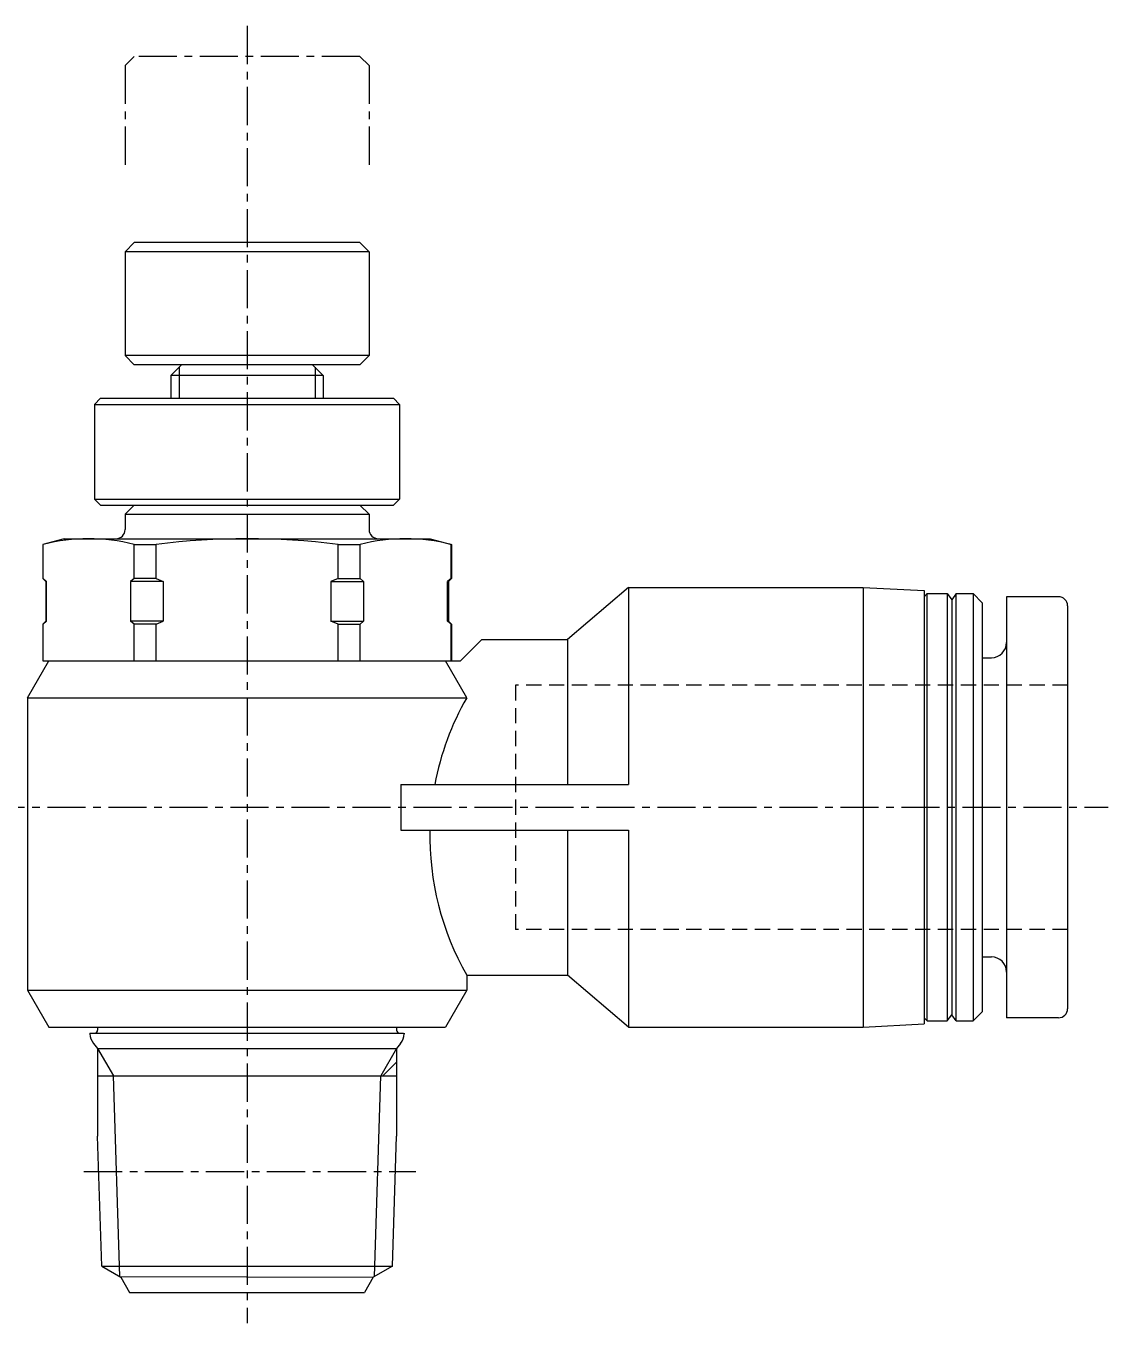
# Model space of a CAD drawing. Extents: x -4.5 to 93.8, y -20.5 to 76.2.
# Drawn here: x 28.35 to 63.82, y -0.89 to 41.61 of the extents above; entities that cross this region are included whole.
import ezdxf

# ---------------------------------------------------------------- set-up
doc = ezdxf.new("R2010")
doc.units = 0
doc.linetypes.add('CENTER', pattern=[2, 1.25, -0.25, 0.25, -0.25])
doc.linetypes.add('DASHED', pattern=[0.75, 0.5, -0.25])
doc.layers.get('0').update_dxf_attribs({"linetype": 'CONTINUOUS'})
doc.layers.add('CENTER', color=1, linetype='CENTER')

# ---------------------------------------------------------------- blocks, each defined once
blk = doc.blocks.new('*X2')
at = {"color": 0, "linetype": 'CONTINUOUS'}
blk.add_line((40.051, 7.214), (40.497, 7.66), dxfattribs=at)

msp = doc.modelspace()

# ---------------------------------------------------------------- linework, layer by layer
at = {"color": 7, "linetype": 'CONTINUOUS'}
for p, q in [((31.897, 34.513), (31.597, 34.213)), ((39.297, 34.513), (31.897, 34.513)), ((39.297, 34.513), (39.597, 34.213)), ((39.597, 34.213), (31.597, 34.213)), ((31.597, 34.213), (31.597, 30.813)), ((39.597, 34.213), (39.597, 30.813)), ((39.597, 30.813), (31.597, 30.813)), ((31.597, 30.813), (31.897, 30.513)), ((39.297, 30.513), (39.597, 30.813)), ((39.297, 30.513), (31.897, 30.513)), ((33.447, 30.513), (33.097, 30.163)), ((37.747, 30.513), (38.097, 30.163)), ((33.097, 30.163), (33.097, 29.413)), ((38.097, 30.163), (33.097, 30.163)), ((38.097, 30.163), (38.097, 29.413)), ((30.797, 29.413), (30.597, 29.213)), ((30.797, 29.413), (40.397, 29.413)), ((40.397, 29.413), (40.597, 29.213)), ((30.597, 29.213), (40.597, 29.213)), ((30.597, 29.213), (30.597, 26.113)), ((40.597, 29.213), (40.597, 26.113)), ((30.597, 26.113), (30.797, 25.913)), ((30.597, 26.113), (40.597, 26.113)), ((40.597, 26.113), (40.397, 25.913)), ((30.797, 25.913), (40.397, 25.913)), ((31.597, 25.613), (31.897, 25.913)), ((31.597, 25.613), (31.597, 25.113)), ((31.597, 25.613), (39.597, 25.613)), ((39.597, 25.613), (39.297, 25.913)), ((39.597, 25.613), (39.597, 25.113)), ((29.597, 24.813), (28.897, 24.625)), ((29.597, 24.813), (41.597, 24.813)), ((41.597, 24.813), (42.297, 24.625)), ((28.897, 24.625), (28.897, 23.513)), ((28.897, 24.625), (28.91, 24.625)), ((28.91, 23.513), (28.91, 24.625)), ((31.891, 23.513), (31.891, 24.625)), ((31.891, 24.625), (32.615, 24.625)), ((32.615, 23.513), (32.615, 24.625)), ((38.578, 24.625), (39.302, 24.625)), ((38.578, 23.513), (38.578, 24.625)), ((39.302, 23.513), (39.302, 24.625)), ((42.284, 24.625), (42.297, 24.625)), ((42.284, 23.513), (42.284, 24.625)), ((42.297, 24.625), (42.297, 23.513)), ((28.897, 23.513), (28.997, 23.413)), ((28.897, 23.513), (28.91, 23.513)), ((28.91, 23.513), (29.026, 23.413)), ((28.997, 23.413), (28.997, 22.113)), ((28.997, 23.413), (29.026, 23.413)), ((29.026, 22.113), (29.026, 23.413)), ((31.891, 23.513), (31.775, 23.413)), ((32.847, 23.413), (31.775, 23.413)), ((31.775, 23.413), (31.775, 22.113)), ((32.615, 23.513), (31.891, 23.513)), ((32.615, 23.513), (32.847, 23.413)), ((32.847, 23.413), (32.847, 22.113)), ((38.578, 23.513), (38.346, 23.413)), ((38.346, 23.413), (39.418, 23.413)), ((38.346, 23.413), (38.346, 22.113)), ((38.578, 23.513), (39.302, 23.513)), ((39.302, 23.513), (39.418, 23.413)), ((39.418, 23.413), (39.418, 22.113)), ((42.284, 23.513), (42.168, 23.413)), ((42.197, 23.413), (42.168, 23.413)), ((42.168, 22.113), (42.168, 23.413)), ((42.297, 23.513), (42.197, 23.413)), ((42.197, 23.413), (42.197, 22.113)), ((42.297, 23.513), (42.284, 23.513)), ((48.097, 23.213), (46.097, 21.513)), ((48.097, 23.213), (55.797, 23.213)), ((48.097, 23.213), (48.097, 16.763)), ((55.797, 23.213), (57.797, 23.113)), ((55.797, 23.213), (55.797, 8.813)), ((57.797, 23.113), (57.797, 8.913)), ((57.797, 22.913), (57.897, 23.013)), ((57.897, 9.013), (57.897, 23.013)), ((57.897, 23.013), (58.547, 23.013)), ((58.547, 23.013), (58.547, 9.013)), ((58.547, 23.013), (58.697, 22.813)), ((58.847, 23.013), (58.697, 22.813)), ((58.847, 9.013), (58.847, 23.013)), ((58.847, 23.013), (59.397, 23.013)), ((59.397, 23.013), (59.397, 9.013)), ((59.397, 23.013), (59.697, 22.713)), ((58.697, 22.813), (58.697, 9.213)), ((59.697, 22.713), (59.697, 9.313)), ((60.497, 22.913), (60.497, 9.113)), ((62.197, 22.913), (60.497, 22.913)), ((62.497, 22.613), (62.497, 9.413)), ((28.997, 22.113), (28.897, 22.013)), ((28.91, 22.013), (29.026, 22.113)), ((28.997, 22.113), (29.026, 22.113)), ((32.847, 22.113), (31.775, 22.113)), ((31.891, 22.013), (31.775, 22.113)), ((32.615, 22.013), (32.847, 22.113)), ((38.346, 22.113), (39.418, 22.113)), ((38.578, 22.013), (38.346, 22.113)), ((39.302, 22.013), (39.418, 22.113)), ((42.197, 22.113), (42.168, 22.113)), ((42.284, 22.013), (42.168, 22.113)), ((42.197, 22.113), (42.297, 22.013)), ((28.897, 22.013), (28.897, 20.813)), ((28.897, 22.013), (28.91, 22.013)), ((28.91, 20.813), (28.91, 22.013)), ((32.615, 22.013), (31.891, 22.013)), ((31.891, 20.813), (31.891, 22.013)), ((32.615, 20.813), (32.615, 22.013)), ((38.578, 22.013), (39.302, 22.013)), ((38.578, 20.813), (38.578, 22.013)), ((39.302, 20.813), (39.302, 22.013)), ((42.297, 22.013), (42.284, 22.013)), ((42.284, 20.813), (42.284, 22.013)), ((42.297, 22.013), (42.297, 20.813)), ((42.597, 20.813), (43.297, 21.513)), ((43.297, 21.513), (46.097, 21.513)), ((46.097, 21.513), (46.097, 16.763)), ((59.697, 20.913), (59.997, 20.913)), ((28.397, 19.6), (29.097, 20.813)), ((28.897, 20.813), (42.597, 20.813)), ((42.797, 19.6), (42.097, 20.813)), ((28.397, 19.6), (28.397, 10.025)), ((28.397, 19.6), (42.797, 19.6)), ((40.641, 16.763), (48.097, 16.763)), ((40.641, 16.763), (40.641, 15.263)), ((40.641, 15.263), (48.097, 15.263)), ((46.097, 15.263), (46.097, 10.513)), ((48.097, 15.263), (48.097, 8.813)), ((59.697, 11.113), (59.997, 11.113)), ((42.797, 10.513), (46.097, 10.513)), ((42.797, 10.513), (42.797, 10.025)), ((48.097, 8.813), (46.097, 10.513)), ((28.397, 10.025), (29.097, 8.813)), ((28.397, 10.025), (42.797, 10.025)), ((42.797, 10.025), (42.097, 8.813)), ((57.797, 9.113), (57.897, 9.013)), ((57.897, 9.013), (58.547, 9.013)), ((58.547, 9.013), (58.697, 9.213)), ((58.847, 9.013), (58.697, 9.213)), ((58.847, 9.013), (59.397, 9.013)), ((59.397, 9.013), (59.697, 9.313)), ((62.197, 9.113), (60.497, 9.113)), ((29.097, 8.813), (42.097, 8.813)), ((30.447, 8.613), (30.447, 8.594)), ((30.447, 8.613), (40.721, 8.613)), ((30.697, 8.813), (30.697, 8.713)), ((40.497, 8.813), (40.497, 8.713)), ((40.747, 8.613), (40.747, 8.594)), ((48.097, 8.813), (55.797, 8.813)), ((55.797, 8.813), (57.797, 8.913)), ((30.563, 8.274), (30.697, 8.113)), ((30.697, 8.113), (30.697, 5.235)), ((30.697, 8.113), (40.497, 8.113)), ((40.631, 8.274), (40.497, 8.113)), ((40.497, 8.113), (40.497, 5.235)), ((30.697, 7.214), (40.497, 7.214)), ((30.83, 0.976), (30.697, 5.235)), ((40.364, 0.976), (40.497, 5.235)), ((30.83, 0.976), (31.458, 0.613)), ((30.83, 0.976), (40.364, 0.976)), ((40.364, 0.976), (39.735, 0.613)), ((31.422, 0.634), (39.735, 0.613)), ((31.458, 0.613), (31.747, 0.113)), ((39.735, 0.613), (39.447, 0.113)), ((31.747, 0.113), (39.447, 0.113))]:
    msp.add_line(p, q, dxfattribs=at)
at = {"color": 3, "linetype": 'CONTINUOUS'}
for p, q in [((33.367, 30.433), (33.367, 29.413)), ((37.827, 30.433), (37.827, 29.413)), ((30.697, 8.113), (31.216, 7.214)), ((40.497, 8.113), (39.978, 7.214)), ((31.422, 0.634), (31.216, 7.214)), ((39.772, 0.634), (39.978, 7.214))]:
    msp.add_line(p, q, dxfattribs=at)
at = {"color": 3, "linetype": 'DASHED'}
for p, q in [((44.397, 20.013), (44.397, 12.013)), ((62.497, 20.013), (44.397, 20.013)), ((62.497, 12.013), (44.397, 12.013))]:
    msp.add_line(p, q, dxfattribs=at)
at = {"color": 7, "linetype": 'CONTINUOUS'}
for centre, radius, start, end in [((31.297, 25.113), 0.3, 270, 0), ((39.897, 25.113), 0.3, 180, 270), ((30.401, 18.795), 6.018, 75.6581, 104.3419), ((35.597, 1.021), 23.792, 82.8009, 97.1991), ((40.793, 18.795), 6.018, 75.6581, 104.3419), ((62.197, 22.613), 0.3, 0, 90), ((59.997, 21.413), 0.5, 270, 0), ((50.753, 15.057), 9.162, 150.2688, 169.2674), ((50.753, 15.057), 9.162, 178.7103, 209.7312), ((59.997, 10.613), 0.5, 0, 90), ((62.197, 9.413), 0.3, 270, 0), ((30.947, 8.594), 0.5, 180, 219.8056), ((30.597, 8.713), 0.1, 270, 0), ((40.597, 8.713), 0.1, 180, 270), ((40.247, 8.594), 0.5, 320.1944, 0)]:
    msp.add_arc(centre, radius, start, end, dxfattribs=at)
at = {"layer": 'CENTER', "color": 1, "linetype": 'CENTER'}
for p, q in [((35.597, 41.613), (35.597, -0.887)), ((31.897, 40.613), (31.597, 40.313)), ((39.297, 40.613), (31.897, 40.613)), ((39.297, 40.613), (39.597, 40.313)), ((31.597, 40.313), (31.597, 36.913)), ((39.597, 40.313), (39.597, 36.913)), ((27.05, 16.013), (63.824, 16.013)), ((30.25, 4.083), (41.128, 4.083))]:
    msp.add_line(p, q, dxfattribs=at)

# ---------------------------------------------------------------- block references
at = {"color": 3, "linetype": 'CONTINUOUS'}
msp.add_blockref('*X2', (0, 0), dxfattribs=at)

doc.saveas('drawing.dxf')
